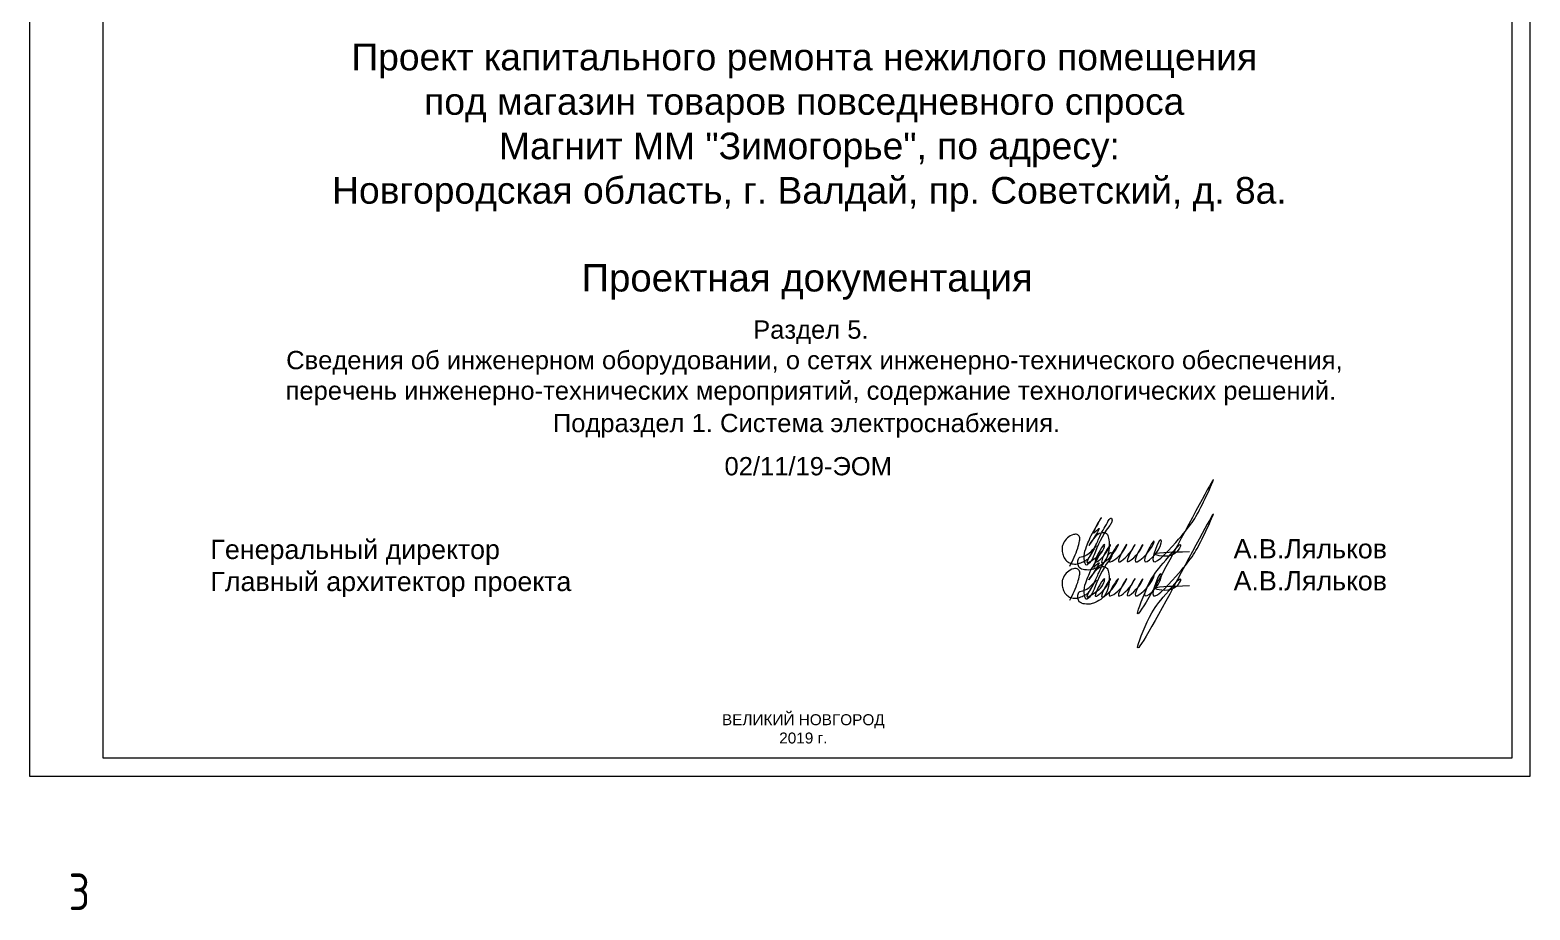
# Model space of a CAD drawing. Header units: metres. Extents: x -1525 to -1043, y -1331 to -1144.
# Drawn here: x -1460.98 to -1419.98, y -1188.99 to -1164.93 of the extents above; entities that cross this region are included whole.
import ezdxf

# ---------------------------------------------------------------- set-up
doc = ezdxf.new("R2010")
doc.units = ezdxf.units.M
doc.header["$MEASUREMENT"] = 0
doc.layers.add('контур здания на ситуации', color=1, linetype='Continuous', lineweight=30)
doc.layers.add('ЭС', color=5, linetype='Continuous', lineweight=30)
doc.styles.add('GOST 2.304', font='CS_Gost2304.shx')
doc.styles.get("Standard").update_dxf_attribs({"font": 'txt.shx', "width": 0.8, "height": 0.0025})
doc.styles.add('Style-Arial', font='arial.ttf')

msp = doc.modelspace()

# ---------------------------------------------------------------- linework, layer by layer
at = {"color": 7, "linetype": 'Continuous', "lineweight": 13, "flags": 128}
for points in [[(-1460.98473527, -1156.33315037), (-1419.98473527, -1156.33315037), (-1419.98473527, -1185.33315037), (-1460.98473527, -1185.33315037), (-1460.98473527, -1156.33315037)], [(-1458.98473527, -1156.83315037), (-1420.48473527, -1156.83315037), (-1420.48473527, -1184.83315037), (-1458.98473527, -1184.83315037), (-1458.98473527, -1156.83315037)]]:
    msp.add_lwpolyline(points, close=True, dxfattribs=at)
at = {"layer": 'контур здания на ситуации', "color": 5, "linetype": 'Continuous', "lineweight": 0, "ltscale": 0.0015}
for points in [[(-1432.56228364, -1179.58636102), (-1432.34795085, -1179.09613593), (-1432.29537599, -1178.89992391), (-1432.29537599, -1178.78885101), (-1432.36056876, -1178.72365825), (-1432.46345033, -1178.72365825), (-1432.6249248, -1178.81688558), (-1432.73923068, -1178.96258145), (-1432.76940119, -1179.04689948), (-1432.76940119, -1179.19014917), (-1432.73381144, -1179.32297193), (-1432.64438162, -1179.44968935), (-1432.54153828, -1179.50906598), (-1432.40215912, -1179.53232929), (-1432.26008781, -1179.49426139), (-1432.13800825, -1179.43873712), (-1432.05427748, -1179.37401942), (-1431.90529256, -1179.11596997), (-1431.76710068, -1178.83191255), (-1431.65493894, -1178.6013744), (-1431.53754973, -1178.39805032), (-1431.45985983, -1178.28915488), (-1431.42360918, -1178.27944155), (-1431.4096353, -1178.33159278), (-1431.43262495, -1178.41739132), (-1431.50041793, -1178.51100344), (-1431.89963919, -1179.28016965), (-1432.02650349, -1179.49990507), (-1432.12152293, -1179.55476457), (-1432.14693712, -1179.51074589), (-1432.15873947, -1179.46669894), (-1432.17438064, -1179.3091401), (-1432.10522897, -1179.05106257), (-1431.9072288, -1178.61955299), (-1431.70208858, -1178.26423972), (-1431.90470594, -1178.67616628), (-1431.7728846, -1178.56010552), (-1432.04172013, -1179.02574232), (-1431.83138533, -1178.75324928), (-1431.67653981, -1178.66384918), (-1431.55911632, -1178.69531271), (-1431.50316931, -1178.82084204), (-1431.486655, -1179.0231813), (-1431.63441933, -1179.48835873), (-1431.81764946, -1179.62257331), (-1431.95242817, -1179.67880143), (-1432.1595367, -1179.68663463), (-1432.30312434, -1179.6257555), (-1432.32925142, -1179.58050209), (-1432.34502656, -1179.47483485), (-1432.31628356, -1179.36756452), (-1432.15821363, -1179.30997729), (-1431.839002, -1179.02402035), (-1432.08011643, -1179.49840132), (-1431.95598648, -1179.42673486), (-1431.63398787, -1179.10473626), (-1431.60868713, -1179.01031259), (-1431.86999679, -1179.4629142), (-1431.59240736, -1179.25208841), (-1431.44969925, -1178.99549191), (-1431.69469869, -1179.48198009), (-1431.35677164, -1179.21559747), (-1431.23473049, -1178.99549191), (-1431.4919455, -1179.44972546), (-1431.14515867, -1179.22841667), (-1431.00637316, -1178.99549191), (-1431.23558777, -1179.45447078), (-1430.88094765, -1179.16951288), (-1430.78175952, -1178.99549191), (-1430.99390258, -1179.44778985), (-1430.58139416, -1179.04686824), (-1430.57122671, -1179.02136569), (-1430.77679714, -1179.42284466), (-1430.26707167, -1178.94902237), (-1430.26150754, -1178.92825675), (-1430.52055515, -1179.43026397), (-1430.06320578, -1178.9488301), (-1430.06320578, -1178.88840199), (-1430.29119928, -1179.40580681), (-1429.66436247, -1178.9363777), (-1428.94607692, -1177.90698892), (-1428.66433373, -1177.30047458), (-1430.70504349, -1180.83508757), (-1430.32276257, -1179.9332491), (-1429.853587, -1179.32658553), (-1429.533875, -1179.00687353), (-1429.64998662, -1179.20798477), (-1430.21379725, -1179.27556262), (-1429.28958191, -1179.18670257)], [(-1432.56228364, -1180.5202443), (-1432.34795085, -1180.03001921), (-1432.29537599, -1179.83380719), (-1432.29537599, -1179.7227343), (-1432.36056876, -1179.65754153), (-1432.46345033, -1179.65754153), (-1432.6249248, -1179.75076886), (-1432.73923068, -1179.89646473), (-1432.76940119, -1179.98078276), (-1432.76940119, -1180.12403246), (-1432.73381144, -1180.25685521), (-1432.64438162, -1180.38357263), (-1432.54153828, -1180.44294926), (-1432.40215912, -1180.46621257), (-1432.26008781, -1180.42814468), (-1432.13800825, -1180.3726204), (-1432.05427748, -1180.3079027), (-1431.90529256, -1180.04985325), (-1431.76710068, -1179.76579583), (-1431.65493894, -1179.53525768), (-1431.53754973, -1179.3319336), (-1431.45985983, -1179.22303816), (-1431.42360918, -1179.21332483), (-1431.4096353, -1179.26547606), (-1431.43262495, -1179.3512746), (-1431.50041793, -1179.44488672), (-1431.89963919, -1180.21405293), (-1432.02650349, -1180.43378835), (-1432.12152293, -1180.48864785), (-1432.14693712, -1180.44462918), (-1432.15873947, -1180.40058222), (-1432.17438064, -1180.24302338), (-1432.10522897, -1179.98494585), (-1431.9072288, -1179.55343628), (-1431.70208858, -1179.198123), (-1431.90470594, -1179.61004956), (-1431.7728846, -1179.4939888), (-1432.04172013, -1179.9596256), (-1431.83138533, -1179.68713256), (-1431.67653981, -1179.59773246), (-1431.55911632, -1179.62919599), (-1431.50316931, -1179.75472533), (-1431.486655, -1179.95706458), (-1431.63441933, -1180.42224201), (-1431.81764946, -1180.55645659), (-1431.95242817, -1180.61268471), (-1432.1595367, -1180.62051791), (-1432.30312434, -1180.55963879), (-1432.32925142, -1180.51438537), (-1432.34502656, -1180.40871813), (-1432.31628356, -1180.3014478), (-1432.15821363, -1180.24386058), (-1431.839002, -1179.95790363), (-1432.08011643, -1180.4322846), (-1431.95598648, -1180.36061814), (-1431.63398787, -1180.03861954), (-1431.60868713, -1179.94419587), (-1431.86999679, -1180.39679748), (-1431.59240736, -1180.18597169), (-1431.44969925, -1179.92937519), (-1431.69469869, -1180.41586337), (-1431.35677164, -1180.14948075), (-1431.23473049, -1179.92937519), (-1431.4919455, -1180.38360874), (-1431.14515867, -1180.16229995), (-1431.00637316, -1179.92937519), (-1431.23558777, -1180.38835406), (-1430.88094765, -1180.10339616), (-1430.78175952, -1179.92937519), (-1430.99390258, -1180.38167314), (-1430.58139416, -1179.98075152), (-1430.57122671, -1179.95524897), (-1430.77679714, -1180.35672794), (-1430.26707167, -1179.88290565), (-1430.26150754, -1179.86214003), (-1430.52055515, -1180.36414726), (-1430.06320578, -1179.88271338), (-1430.06320578, -1179.82228527), (-1430.29119928, -1180.33969009), (-1429.66436247, -1179.87026098), (-1428.94607692, -1178.8408722), (-1428.66433373, -1178.23435787), (-1430.70504349, -1181.76897085), (-1430.32276257, -1180.86713238), (-1429.853587, -1180.26046881), (-1429.533875, -1179.94075681), (-1429.64998662, -1180.14186805), (-1430.21379725, -1180.2094459), (-1429.28958191, -1180.12058585)]]:
    msp.add_spline(points, degree=3, dxfattribs=at)

# ---------------------------------------------------------------- texts
at = {"color": 7, "linetype": 'Continuous', "lineweight": 0}
for s, insert, char_height, attachment_point, style in [('{\\fArial|b0|i0|c204|p39;Проект капитального ремонта нежилого помещения\\Pпод магазин товаров повседневного спроса\\P Магнит ММ "Зимогорье", по адресу:\\P Новгородская область, г. Валдай, пр. Советский, д. 8а.}', (-1439.82203264, -1167.6031243), 0.7285714286, 5, 'GOST 2.304'), ('\\PРаздел 5.\\P Сведения об инженерном оборудовании, о сетях инженерно-технического обеспечения, \\Pперечень инженерно-технических мероприятий, содержание технологических решений.', (-1439.64124167, -1172.03763319), 0.5, 2, 'Style-Arial'), ('Подраздел 1. Система электроснабжения.', (-1439.7604443, -1175.42479783), 0.5, 2, 'Style-Arial')]:
    msp.add_mtext(s, dxfattribs=dict(at, insert=insert, char_height=char_height, attachment_point=attachment_point, style=style))
at = {"color": 7, "linetype": 'Continuous', "lineweight": 13, "attachment_point": 5, "style": 'GOST 2.304'}
for s, insert, char_height, width in [('\\fArial|b0|i0|c204204|p39;Проектная документация', (-1439.74389853, -1171.81841284), 0.75, 23.8411051838), ('{\\fArial|b0|i0|c204|p39;02/11/19-ЭОМ}', (-1439.71254309, -1176.8592807), 0.5, 15.8940701225)]:
    msp.add_mtext(s, dxfattribs=dict(at, insert=insert, char_height=char_height, width=width))
at = {"color": 7, "linetype": 'Continuous', "lineweight": 13, "char_height": 0.525, "attachment_point": 1, "style": 'GOST 2.304'}
for s, insert in [('\\fArial|b0|i0|c204204|p39;Генеральный директор\\PГлавный архитектор проекта                     \\P\\pt6300;         ', (-1456.05431144, -1178.86807158)), ('\\fArial|b0|i0|c204204|p39;А.В.Ляльков\\PА.В.Ляльков\\P', (-1428.0865333, -1178.84890043))]:
    msp.add_mtext(s, dxfattribs=dict(at, insert=insert))
at = {"lineweight": 13, "insert": (-1439.84712511, -1184.03662072), "char_height": 0.3, "width": 12.1204182722, "attachment_point": 5, "style": 'GOST 2.304'}
msp.add_mtext('\\fArial|b0|i0|c204204|p39;ВЕЛИКИЙ НОВГОРОД\\P2019 г.', dxfattribs=at)
at = {"layer": 'ЭС', "color": 1, "linetype": 'Continuous', "lineweight": 30, "width": 0.8}
msp.add_text('3', height=1, dxfattribs=at).set_placement((-1459.92981861, -1188.98890131))

doc.saveas('drawing.dxf')
